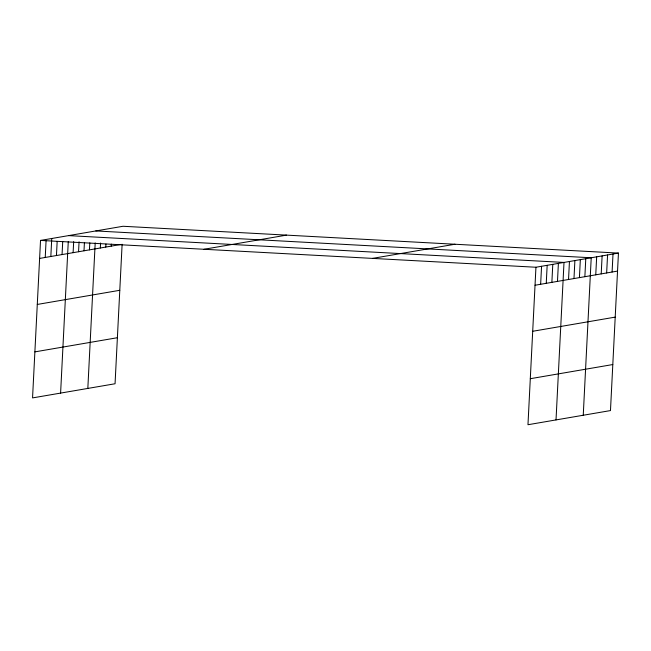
<?xml version="1.0" encoding="UTF-8"?>
<svg xmlns="http://www.w3.org/2000/svg" width="651" height="651" viewBox="0 0 651 651"><rect width="100%" height="100%" fill="white"/><g stroke="black" fill="none" stroke-linecap="round" stroke-linejoin="round"><path stroke-width="0.98" d="M618.45 253.093L535.944 267.244L527.969 424.729L610.475 410.578L618.45 253.093L123.031 226.271L40.525 240.422L32.55 397.907L115.056 383.756L122.119 244.263M45.228 257.454L46.091 240.455M50.835 256.494L51.746 238.494M56.45 255.534L57.158 241.537M62.057 254.574L62.716 241.57M60.6 393.098L68.274 241.611M73.115 252.669L73.669 241.676M78.559 251.742L79.064 241.741M84.003 250.806L84.41 242.807M89.447 249.87L89.805 242.872M87.828 388.427L95.201 242.937M100.335 247.998L100.588 243.002M105.779 247.071L105.934 244.068M111.231 246.135L111.329 244.133M540.647 284.284L541.559 266.283M546.254 283.323L547.165 265.323M551.869 282.355L552.78 264.355M557.476 281.395L558.387 263.395M556.019 419.919L564.002 262.434L68.575 235.613M568.535 279.499L569.446 261.499M573.979 278.563L574.89 260.563M579.423 277.627L580.334 259.635M584.867 276.691L585.778 258.699M583.247 415.248L591.222 257.763L95.803 230.942M595.755 274.828L596.666 256.828M601.207 273.892L602.118 255.892M606.651 272.956L607.562 254.964M612.095 272.028L613.006 254.028M39.613 258.423L121.208 244.418M204.015 249.276L286.521 235.117M37.286 304.448L119.784 290.297M372.462 258.398L454.959 244.239M34.885 351.874L117.383 337.723M535.032 285.244L617.539 271.093M532.705 331.278L615.203 317.118M530.305 378.703L612.803 364.544M40.525 240.422L535.944 267.244"/></g></svg>
